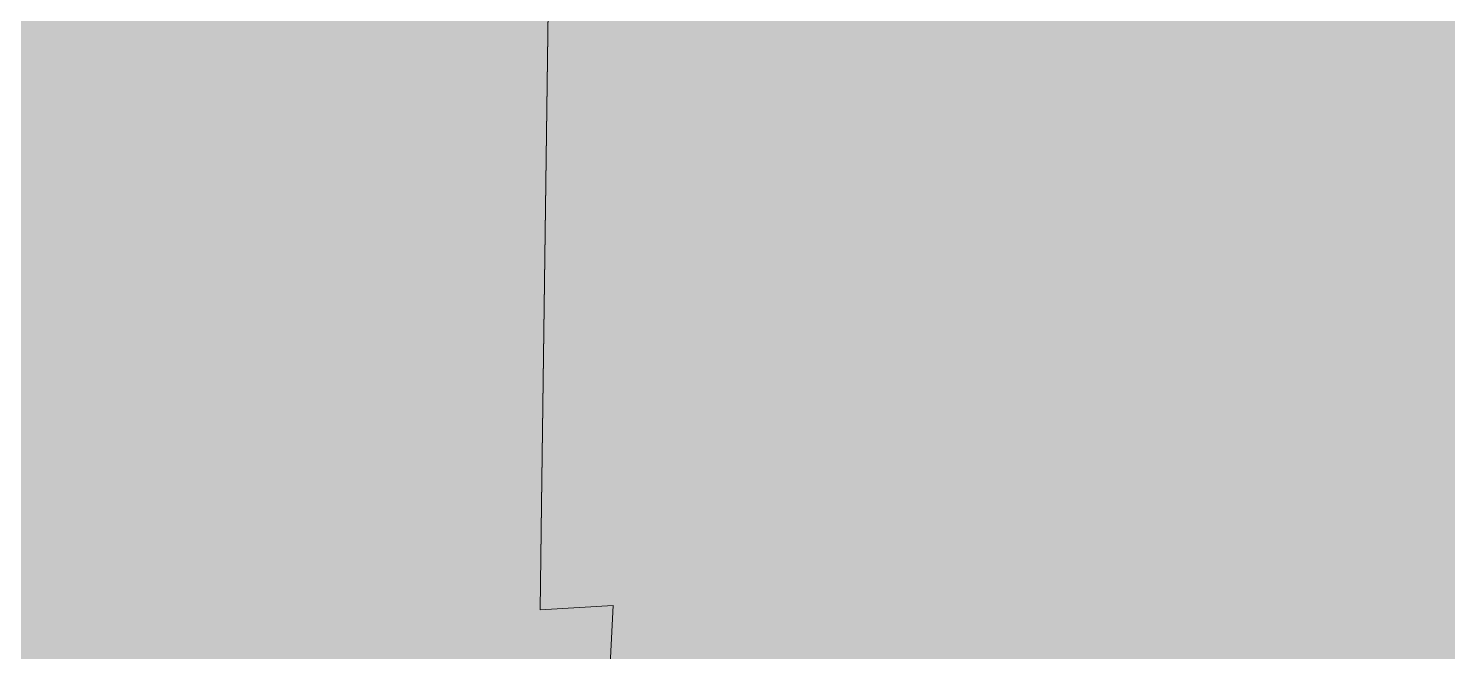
# Model space of a CAD drawing. Header units: metres. Extents: x -6 to 1255, y -2 to 532.
# Drawn here: x 947 to 956.73, y 18.91 to 23.17 of the extents above; entities that cross this region are included whole.
import ezdxf

# ---------------------------------------------------------------- set-up
doc = ezdxf.new("R2010")
doc.units = ezdxf.units.M
doc.header["$MEASUREMENT"] = 0
for name, color, linetype, lineweight, true_color in [('TPX_BUILDINGS', 7, 'CONTINUOUS', 0, 0x000000), ('TPX_BUILDINGS_HATCH', 7, 'CONTINUOUS', 0, 0xf0f0f0), ('TPX_CADASTRES', 7, 'CONTINUOUS', 0, 0x646464)]:
    doc.layers.add(name, color=color, linetype=linetype, lineweight=lineweight, true_color=true_color)

msp = doc.modelspace()

# ---------------------------------------------------------------- hatches: boundary and pattern name
at = {"layer": 'TPX_BUILDINGS_HATCH'}
for points in [[(941.3167, 18.2228), (941.1567, 16.0028), (950.8267, 15.5423), (950.9367, 17.8323), (951.0067, 19.2223), (950.5067, 19.1923), (950.5167, 19.9123), (950.5667, 23.6423), (950.5867, 24.3523), (950.4867, 26.8528), (950.4767, 27.3528), (950.3167, 27.3728), (950.2367, 28.0428), (950.4867, 28.0628), (950.4367, 32.7128), (949.2867, 32.7628), (946.0767, 32.9228), (942.2567, 33.1128), (942.2267, 32.2228), (942.1267, 29.2728), (944.8267, 29.0328), (944.7167, 27.5928), (944.4767, 24.3928), (941.7867, 24.6428), (941.7267, 23.8828), (941.5167, 20.9628), (941.3167, 18.2228)], [(952.9267, 32.5828), (950.4367, 32.7128), (950.4867, 28.0628), (952.0767, 28.2623), (952.2967, 27.0823), (952.7567, 24.6023), (950.5867, 24.3523), (950.5667, 23.6423), (950.5167, 19.9123), (950.5067, 19.1923), (951.0067, 19.2223), (950.9367, 17.8323), (950.8267, 15.5423), (955.2267, 15.4523), (955.7367, 15.5423), (956.1367, 15.8223), (958.4967, 18.3723), (958.6967, 18.6323), (958.7967, 19.1623), (958.1667, 22.9123), (956.5867, 32.4023), (952.9267, 32.5828)]]:
    msp.add_hatch(color=256, dxfattribs=at).paths.add_polyline_path(points)

# ---------------------------------------------------------------- linework, layer by layer
at = {"layer": 'TPX_BUILDINGS', "elevation": 0.0421}
msp.add_lwpolyline([(952.9267, 32.5828), (950.4367, 32.7128), (950.4867, 28.0628), (952.0767, 28.2623), (952.2967, 27.0823), (952.7567, 24.6023), (950.5867, 24.3523), (950.5667, 23.6423), (950.5167, 19.9123), (950.5067, 19.1923), (951.0067, 19.2223), (950.9367, 17.8323), (950.8267, 15.5423), (955.2267, 15.4523), (955.7367, 15.5423), (956.1367, 15.8223), (958.4967, 18.3723), (958.6967, 18.6323), (958.7967, 19.1623), (958.1667, 22.9123), (956.5867, 32.4023)], close=True, dxfattribs=at)
msp.add_lwpolyline([(941.7267, 23.8828), (941.5167, 20.9628), (941.3167, 18.2228), (941.1567, 16.0028), (950.8267, 15.5423), (950.9367, 17.8323), (951.0067, 19.2223), (950.5067, 19.1923), (950.5167, 19.9123), (950.5667, 23.6423)], dxfattribs=at)
at = {"layer": 'TPX_CADASTRES', "elevation": 0.0241}
for points in [[(941.3167, 18.2231), (941.1567, 16.0031), (950.8267, 15.5426), (950.9367, 17.8326), (951.0067, 19.2226), (950.5067, 19.1926), (950.5167, 19.9126), (950.5667, 23.6426), (950.5867, 24.3526), (950.4867, 26.8531), (950.4767, 27.3531), (950.3167, 27.3731), (950.2367, 28.0431), (950.4867, 28.0631), (950.4367, 32.7131), (949.2867, 32.7631), (946.0767, 32.9231), (942.2567, 33.1131), (942.2267, 32.2231), (942.1267, 29.2731), (942.0267, 27.9031), (941.7867, 24.6431), (941.7267, 23.8831), (941.5167, 20.9631)], [(950.4867, 28.0631), (950.2367, 28.0431), (950.3167, 27.3731), (950.4767, 27.3531), (950.4867, 26.8531), (950.5867, 24.3526), (950.5667, 23.6426), (950.5167, 19.9126), (950.5067, 19.1926), (951.0067, 19.2226), (950.9367, 17.8326), (950.8267, 15.5426), (955.2267, 15.4526), (955.7367, 15.5426), (956.1367, 15.8226), (958.4967, 18.3726), (958.6967, 18.6326), (958.7967, 19.1626), (958.1667, 22.9126), (956.5867, 32.4026), (952.9267, 32.5831), (950.4367, 32.7131)]]:
    msp.add_lwpolyline(points, close=True, dxfattribs=at)

doc.saveas('drawing.dxf')
